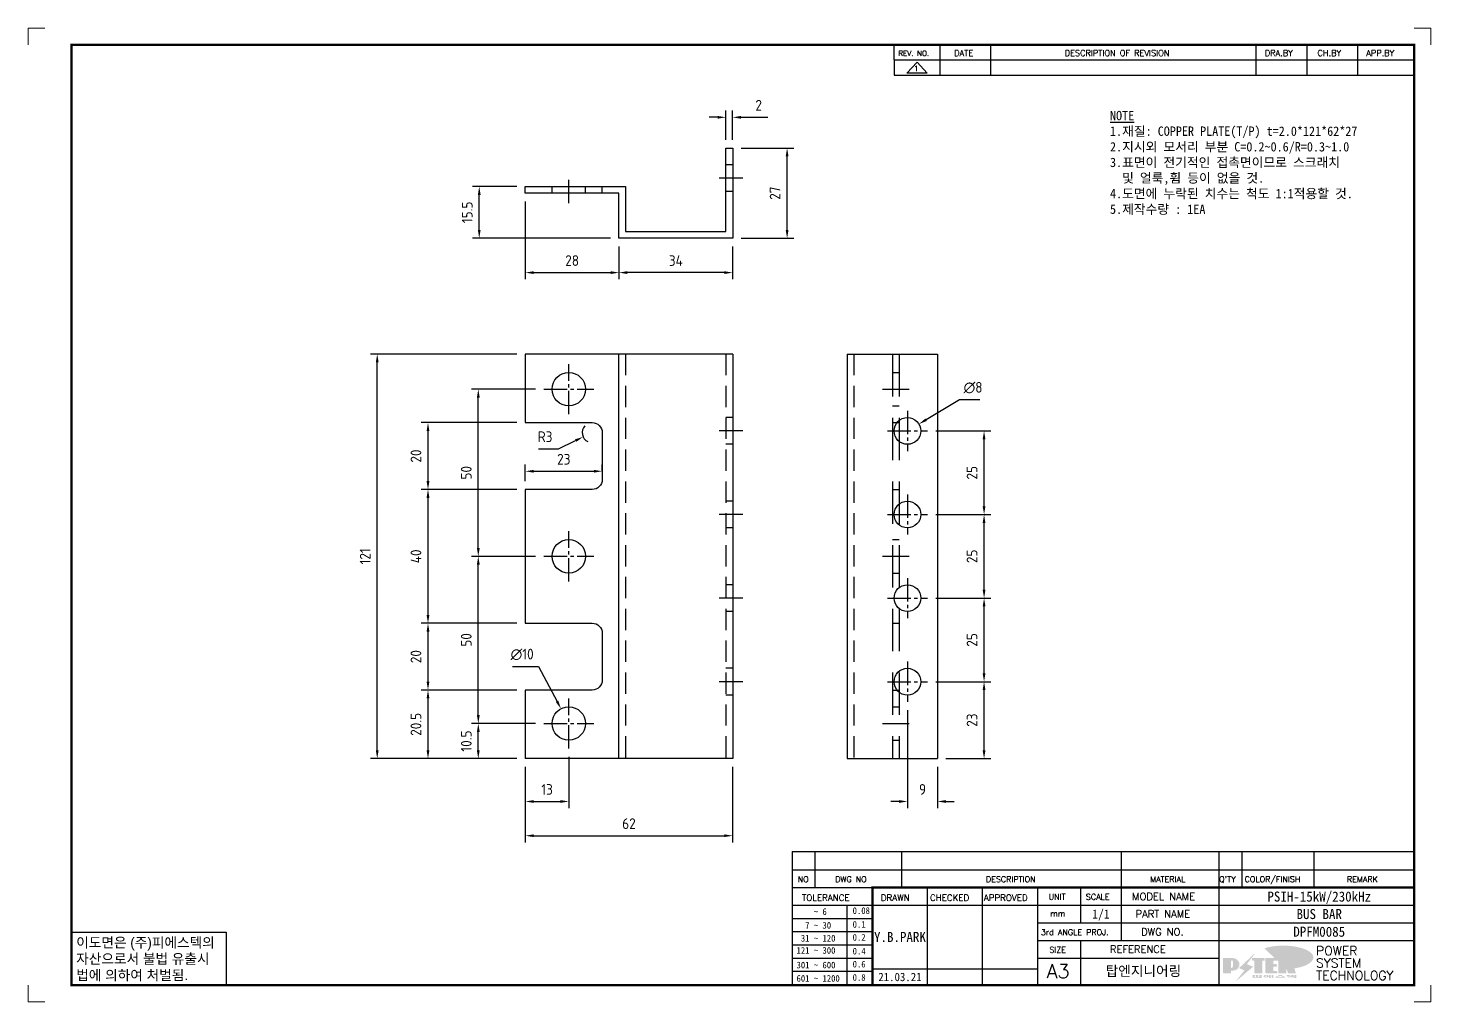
# Model space of a CAD drawing. Header units: millimetres. Extents: x -4251 to 2609, y -1673 to 4048.
# Drawn here: x -3805.2 to -3385.7, y -1672.8 to -1381.5 of the extents above; entities that cross this region are included whole.
import ezdxf
from ezdxf.enums import TextEntityAlignment as Align

# ---------------------------------------------------------------- set-up
doc = ezdxf.new("R2010")
doc.units = ezdxf.units.MM
for name, pattern in [('CENTER1', [10, 7, -1, 1, -1]), ('HIDDEN', [9.525, 6.35, -3.175]), ('HIDDENX2', [19.05, 12.7, -6.35])]:
    doc.linetypes.add(name, pattern=pattern)
doc.layers.add('FORMAT-1', color=7, linetype='Continuous')
doc.layers.add('line', color=3, linetype='Continuous')
doc.styles.add('h1', font='')
doc.styles.add('HAN', font='')
doc.styles.add('RC', font='simplex.shx')
doc.styles.add('ROMANT', font='simplex.shx')
doc.styles.add('RT', font='simplex.shx', dxfattribs={"oblique": 15})
doc.styles.get("Standard").update_dxf_attribs({"font": 'ISOCP.SHX', "bigfont": 'WHGTXT.SHX'})
doc.styles.get('h1').set_extended_font_data('New Gulim')
doc.styles.get('HAN').set_extended_font_data('GulimChe')
doc.dimstyles.new('PS-1', dxfattribs={"dimtxt": 3.2, "dimasz": 2.5, "dimexe": 2, "dimexo": 2.5, "dimgap": 2, "dimtad": 1, "dimtoh": 1, "dimrnd": 0.05, "dimzin": 12, "dimdsep": 46, "dimtxsty": 'Standard', "dimcen": 0, "dimclrt": 2, "dimazin": 3, "dimtfac": 1, "dimtofl": 0, "dimtmove": 0, "dimatfit": 3, "dimfxl": 0, "dimtolj": 1, "dimtzin": 0, "dimarcsym": 0})

# ---------------------------------------------------------------- blocks, each defined once
blk = doc.blocks.new('re3')
at = {"color": 180}
for p, q in [((0, 0), (0, -4.55)), ((6.87, -0.64), (3.86, -3.91)), ((9.88, -3.91), (3.86, -3.91)), ((6.87, -0.64), (9.88, -3.91)), ((13.74, -4.55), (13.74, 0)), ((28.97, -4.55), (28.97, 0)), ((108.25, -4.55), (108.25, 0)), ((123.49, -4.55), (123.49, 0)), ((138.64, -4.55), (138.64, 0)), ((0, -4.55), (155.53, -4.55))]:
    blk.add_line(p, q, dxfattribs=at)
at = {"color": 2, "style": 'RC', "oblique": 15}
blk.add_attdef('REV.NO', text='', height=1.56, dxfattribs=at).set_placement((6.59, -2.56), align=Align.MIDDLE_CENTER)
blk.add_attdef('-1', text='', height=1.56, dxfattribs=at).set_placement((9.37, -1.66), align=Align.MIDDLE_LEFT)
at = {"color": 2, "style": 'HAN'}
for tag, p in [('REV.-DATE', (21.36, -2.28)), ('DRA.BY', (115.87, -2.28)), ('CH.BY', (131.07, -2.28)), ('APP.BY', (147.09, -2.28))]:
    blk.add_attdef(tag, text='', height=2.5, dxfattribs=at).set_placement(p, align=Align.MIDDLE_CENTER)
blk.add_attdef('DESCRIPTION-OF-REVISION', text='', height=2.5, dxfattribs=at).set_placement((31.61, -2.28), align=Align.MIDDLE_LEFT)
blk = doc.blocks.new('no3')
at = {"color": 180}
for p, q in [((0, 5.5), (0, 0)), ((0, 5.5), (186, 5.5)), ((6.79, 5.5), (6.79, 0)), ((32.74, 0.11), (32.74, 5.5)), ((98.4, 5.5), (98.4, 0)), ((127.61, 5.5), (127.61, 0)), ((134.43, 5.5), (134.43, 0)), ((155.98, 5.5), (155.98, 0))]:
    blk.add_line(p, q, dxfattribs=at)
at = {"color": 2, "style": 'HAN'}
for tag, p in [('PART-NO', (19.76, 2.75)), ('MATERIAL', (111.38, 2.75)), ("Q'TY", (131.02, 2.75)), ('COLOR/FINISH', (145.2, 2.75)), ('REMARK', (170.76, 2.75))]:
    blk.add_attdef(tag, text='', height=2.9, dxfattribs=at).set_placement(p, align=Align.MIDDLE_CENTER)
blk.add_attdef('DESCRIPTION', text='', height=2.9, dxfattribs=at).set_placement((34.51, 2.75), align=Align.MIDDLE_LEFT)
at = {"color": 2, "style": 'RT', "oblique": 15}
blk.add_attdef('NO', text='', height=1.74, dxfattribs=at).set_placement((3.38, 2.51), align=Align.MIDDLE_CENTER)
blk = doc.blocks.new('t3')
for p, q in [((0, 15.88), (46.25, 15.88)), ((0, 15.88), (0, 0)), ((46.25, 15.88), (46.25, 0)), ((0, 0), (46.25, 0))]:
    blk.add_line(p, q)
at = {"color": 1, "style": 'h1'}
for s, p in [('이도면은 (주)피에스텍의', (1.4, 11.29)), ('자산으로서 불법 유출시', (1.4, 6.41)), ('법에 의하여 처벌됨.', (1.4, 1.52))]:
    blk.add_text(s, height=3, dxfattribs=at).set_placement(p)
blk = doc.blocks.new('new LOGO')
at = {"layer": 'line'}
h = blk.add_hatch(color=1, dxfattribs=at)
h.paths.add_polyline_path([(41.5, 16.4), (54.3, 16.4, 1), (54.3, 82.9), (0, 82.9), (0, -0.1), (41.5, -0.1)])
h.paths.add_polyline_path([(41.5, 27.9), (41.5, 71.9), (43.6, 71.9, -0.414214), (54.6, 60.9), (54.6, 38.9, -0.414214), (43.6, 27.9)], flags=16)
h.paths.add_polyline_path([(214.7, 71.9), (227.5, 71.9), (227.5, 82.9), (159.7, 82.9), (159.7, 71.9), (172.5, 71.9), (172.5, -0.1), (214.7, -0.1)])
h.paths.add_polyline_path([(276, 37.4), (294.8, 37.4), (294.8, 49.1), (276, 49.1), (276, 71.9), (294.8, 71.9), (294.8, 82.9), (234.5, 82.9), (234.5, -0.1), (297, -0.1), (297, 10.9), (276, 10.9)])
h.paths.add_polyline_path([(347.2, 35.2), (359.7, -0.1), (400.5, -0.1), (379.6, 66.8), (399.7, 82.9), (380.6, 82.9), (347.2, 61.6), (347.2, 82.9), (305.5, 82.9), (305.5, -0.1), (347.2, -0.1)])
h = blk.add_hatch(color=250, dxfattribs=at)
h.paths.add_polyline_path([(44.5, 69.4), (46.6, 69.4, -0.129793), (52, 68, 0.221832), (43.6, 71.9), (41.5, 71.9), (41.5, 27.9), (43.6, 27.9, 0.02048), (44.5, 28)], flags=17)
h.paths.add_polyline_path([(44.5, 13.9), (57.3, 13.9, 0.72362), (77.1, 73.9, -0.679777), (54.3, 16.4), (41.5, 16.4), (41.5, -0.1), (3, -0.1), (3, -2.6), (44.5, -2.6)])
h.paths.add_polyline_path([(117.9, 14.2), (71.5, -44.4), (77.1, -39.6), (120.8, 15.6), (92, 28.9), (173.3, 106), (177.5, 111.4), (89.1, 27.6)])
h.paths.add_polyline_path([(162.7, 71.9), (162.7, 69.4), (172.5, 69.4), (172.5, 71.9)], flags=17)
h.paths.add_polyline_path([(217.7, 69.4), (230.5, 69.4), (230.5, 80.4), (227.5, 80.4), (227.5, 71.9), (214.7, 71.9), (214.7, -0.1), (175.5, -0.1), (175.5, -2.6), (217.7, -2.6)])
h.paths.add_polyline_path([(297.8, 46.6), (294.8, 46.6), (294.8, 37.4), (276, 37.4), (276, 10.9), (279, 10.9), (279, 34.9), (297.8, 34.9)])
h.paths.add_polyline_path([(300, 8.4), (297, 8.4), (297, -0.1), (237.5, -0.1), (237.5, -2.6), (300, -2.6)])
h.paths.add_polyline_path([(297.8, 80.4), (294.8, 80.4), (294.8, 71.9), (276, 71.9), (276, 49.1), (279, 49.1), (279, 69.4), (297.8, 69.4)])
h.paths.add_polyline_path([(350.2, 80.4), (347.2, 80.4), (347.2, 61.6), (350.2, 63.5)])
h.paths.add_polyline_path([(350.2, 26.7), (347.2, 35.2), (347.2, -0.1), (308.5, -0.1), (308.5, -2.6), (350.2, -2.6)])
h.paths.add_polyline_path([(402.7, 80.4), (396.5, 80.4), (379.6, 66.8), (400.5, -0.1), (361.8, -0.1), (362.7, -2.6), (403.5, -2.6), (382.6, 64.3)])
blk.add_hatch(color=5, dxfattribs=at).paths.add_polyline_path([(166.3, 35), (131, 49), (180.4, 112.7), (92, 28.9), (120.8, 15.6), (74.4, -43)])
h = blk.add_hatch(color=253, dxfattribs=at)
edge = h.paths.add_edge_path()
edge.add_ellipse((333.9, 86.4), major_axis=(-165.9, 0), ratio=0.39426, start_angle=111.51268, end_angle=334.46902)
edge.add_ellipse((314.1, 81.2), major_axis=(-153.7, 0), ratio=0.40699, start_angle=121.30662, end_angle=327.74369, ccw=False)
edge.add_line((394, 27.8), (394.7, 25.6))
h = blk.add_hatch(color=250, dxfattribs=at)
edge = h.paths.add_edge_path()
edge.add_ellipse((237.8, -17.6), major_axis=(-14.3, 0), ratio=0.526336, start_angle=192.2456, end_angle=269.07481)
edge.add_line((238.1, -10.1), (237.6, -10.1))
edge.add_ellipse((237.8, -17.6), major_axis=(-14.3, 0), ratio=0.526336, start_angle=270.92519, end_angle=449.07481)
edge.add_line((237.6, -25.1), (238.1, -25.1))
edge.add_ellipse((237.8, -17.6), major_axis=(-14.3, 0), ratio=0.526336, start_angle=450.92519, end_angle=527.7544)
edge.add_line((251.7, -19.2), (254.1, -19.2))
edge.add_line((254.1, -19.2), (254.1, -27.1))
edge.add_line((254.1, -27.1), (263.1, -27.1))
edge.add_line((263.1, -27.1), (263.1, -10.1))
edge.add_line((263.1, -10.1), (254.1, -10.1))
edge.add_line((254.1, -10.1), (254.1, -16))
edge.add_line((254.1, -16), (251.7, -16))
h.paths.add_polyline_path([(241, -16.4), (241, -18.7, -1), (234.4, -18.7), (234.4, -16.4, -1)], flags=16)
h.paths.add_polyline_path([(278.2, -10.1), (268.1, -10.1), (268.1, -27.1), (278.2, -27.1)])
h.paths.add_polyline_path([(310.3, -10.1), (310.3, -11.1, -0.157169), (289.3, -17.5), (294, -19.9, 0.128407), (316.3, -15.9, 0.128407), (338.6, -19.9), (343.3, -17.5, -0.157169), (322.2, -11.1), (322.2, -10.1)])
h.paths.add_polyline_path([(342.1, -25.1), (342.1, -22.3), (290.4, -22.3), (290.4, -25.1)])
h.paths.add_polyline_path([(352, -10.1), (352, -16.2, 0.414214), (354, -18.2), (378.7, -18.2), (378.7, -19.6), (390.2, -19.6), (390.2, -10.1), (378.7, -10.1), (378.7, -13.6), (374.7, -13.6), (374.7, -15.1), (378.7, -15.1), (378.7, -16.2), (364.7, -16.2), (364.7, -15.1), (371.2, -15.1), (371.2, -13.6), (364.7, -13.6), (364.7, -12.6), (374.7, -12.6), (374.7, -10.1)])
h.paths.add_polyline_path([(393.8, -10.1), (393.8, -19.6), (405, -19.6), (405, -10.1)])
h.paths.add_polyline_path([(405, -27.1), (405, -20.9), (356.8, -20.9), (356.8, -23), (391.8, -23), (391.8, -27.1)])
h.paths.add_polyline_path([(200.4, -10.1), (200.4, -22.3), (193.2, -22.3), (193.2, -12.6), (196.6, -12.6), (196.6, -10.1), (161, -10.1), (161, -12.6), (164.5, -12.6), (164.5, -22.3), (161, -22.3), (161, -25.1), (200.4, -25.1), (200.4, -27.1), (213.9, -27.1), (213.9, -10.1)])
h.paths.add_polyline_path([(182, -12.6), (175.6, -12.6), (175.6, -22.3), (182, -22.3)], flags=17)
blk = doc.blocks.new('format-3')
at = {"color": 3, "lineweight": 9}
for p, q in [((0, 286.3), (0, 291.3)), ((5, 291.3), (0, 291.3)), ((414.5, 291.3), (419.5, 291.3)), ((419.5, 286.3), (419.5, 291.3)), ((0, 5), (0, 0)), ((419.5, 5), (419.5, 0)), ((5, 0), (0, 0)), ((414.5, 0), (419.5, 0))]:
    blk.add_line(p, q, dxfattribs=at)
at = {"color": 180}
for p, q in [((258.97, 281.75), (258.97, 286.3)), ((272.71, 281.75), (272.71, 286.3)), ((287.94, 281.75), (287.94, 286.3)), ((367.22, 281.75), (367.22, 286.3)), ((382.45, 281.75), (382.45, 286.3)), ((397.61, 281.75), (397.61, 286.3)), ((258.97, 281.75), (414.5, 281.75)), ((228.5, 39.49), (228.5, 5)), ((228.5, 39.49), (414.5, 39.49)), ((235.29, 39.49), (235.29, 34.21)), ((261.24, 34.21), (261.24, 39.49)), ((326.9, 39.49), (326.9, 34.21)), ((356.11, 39.49), (356.11, 34.21)), ((362.93, 39.49), (362.93, 34.21)), ((384.48, 39.49), (384.48, 34.21)), ((228.5, 34.21), (252.48, 34.21)), ((268.96, 5), (268.96, 34.21)), ((285.45, 5), (285.45, 34.21)), ((301.94, 5), (301.94, 34.21)), ((314.72, 34.21), (314.72, 23.65)), ((326.9, 34.21), (326.9, 18.37)), ((356.11, 34.21), (356.11, 5)), ((228.5, 28.93), (252.48, 28.93)), ((244.89, 5.23), (244.89, 28.93)), ((252.48, 28.93), (414.5, 28.93)), ((228.5, 24.98), (252.48, 24.98)), ((228.5, 21.03), (252.48, 21.03)), ((301.94, 23.65), (414.5, 23.65)), ((228.5, 17.08), (252.48, 17.08)), ((301.94, 18.37), (414.5, 18.37)), ((314.72, 18.37), (314.72, 5)), ((228.5, 13.13), (252.48, 13.13)), ((301.94, 13.09), (356.11, 13.09)), ((228.5, 9.18), (252.48, 9.18)), ((252.48, 9.95), (301.94, 9.95))]:
    blk.add_line(p, q, dxfattribs=at)
at = {"const_width": 0.7}
blk.add_lwpolyline([(252.48, 5), (252.48, 34.21), (414.5, 34.21)], dxfattribs=at)
at = {"layer": 'FORMAT-1', "const_width": 0.7}
blk.add_lwpolyline([(13, 5), (13, 286.3), (414.5, 286.3), (414.5, 5)], close=True, dxfattribs=at)
blk.add_blockref('t3', (13, 5))
at = {"xscale": 0.05400000000000027, "yscale": 0.05400000000000027, "zscale": 0.05400000000000027}
blk.add_blockref('new LOGO', (357.35, 8.65), dxfattribs=at)
at = {"color": 2}
for s, height, style, p in [('REV. NO.', 1.56, 'RC', (260.23, 282.95)), ('DATE', 1.788, 'RC', (276.95, 282.94)), ('DESCRIPTION OF REVISION', 1.7875, 'RC', (309.98, 282.94)), ('DRA.BY', 1.788, 'RC', (369.83, 282.94)), ('CH.BY', 1.788, 'RC', (385.59, 282.94)), ('APP.BY', 1.788, 'RC', (400.18, 282.94)), ('COLOR/FINISH', 1.7424, 'RC', (363.8, 35.83)), ('NO', 1.742, 'RC', (230.16, 35.83)), ('DWG NO', 1.742, 'RC', (241.36, 35.83)), ('DESCRIPTION', 1.7424, 'RC', (286.43, 35.83)), ('MATERIAL', 1.742, 'RC', (335.52, 35.83)), ("Q'TY", 1.742, 'RC', (356.17, 35.83)), ('REMARK', 1.742, 'RC', (394.37, 35.83)), (' TOLERANCE', 1.9, 'RC', (230.11, 30.22)), ('DRAWN', 1.9, 'RC', (255, 30.22)), ('CHECKED', 1.9, 'RC', (269.71, 30.22)), ('APPROVED', 1.9, 'RC', (285.8, 30.22)), ('UNIT', 1.742, 'RC', (305.19, 30.55)), ('SCALE', 1.742, 'RC', (316.32, 30.55)), ('MODEL NAME', 2.178, 'RC', (330.12, 30.46)), ('    ~ 6', 2, 'HAN', (229.8, 26.03)), ('0.08', 2, 'HAN', (246.57, 26.31)), ('mm', 1.742, 'RC', (305.67, 25.56)), ('PART NAME', 2.178, 'RC', (331.17, 25.24)), ('  7 ~ 30', 2, 'HAN', (229.8, 21.91)), ('0.1', 2, 'HAN', (246.57, 22.2)), ('3rd ANGLE PROJ.', 1.7424, 'RC', (302.87, 19.97)), ('DWG NO.', 2.178, 'RC', (332.84, 19.85)), (' 31 ~ 120', 2, 'HAN', (229.8, 18.04)), ('0.2', 2, 'HAN', (246.57, 18.32)), ('REFERENCE', 2.178, 'RC', (323.52, 14.69)), ('121 ~ 300', 2, 'HAN', (229.8, 14.42)), ('0.4', 2, 'HAN', (246.57, 14.2)), ('SIZE', 1.742, 'RC', (305.39, 14.71)), ('301 ~ 600', 2, 'HAN', (229.8, 10.04)), ('0.6', 2, 'HAN', (246.57, 10.32)), ('601 ~ 1200', 2, 'HAN', (229.8, 6.05)), ('0.8', 2, 'HAN', (246.57, 6.33))]:
    blk.add_text(s, height=height, dxfattribs=dict(at, style=style)).set_placement(p)
at = {"style": 'ROMANT'}
for s, p in [('SYSTEM', (385.15, 10.31)), ('POWER', (385.15, 13.96)), ('TECHNOLOGY', (385.15, 6.56))]:
    blk.add_text(s, height=2.7, dxfattribs=at).set_placement(p)
at = {"color": 2, "lineweight": 25, "style": 'RC'}
blk.add_text('A3', height=4.182, dxfattribs=at).set_placement((304.61, 7.14))
at = {"style": 'HAN'}
for tag, height, p in [('MODEL-NAME', 3, (386.1, 31.53)), ('SCALE', 2.7, (320.81, 26.29)), ('PART-NAME', 3, (386.1, 26.29)), ('CH-BY', 3, (277.21, 19.44)), ('DWG-NO', 3, (386.1, 21.01)), ('DRA-BY', 3, (260.72, 19.44)), ('APP-BY', 3, (293.7, 19.44)), ('DRA-DATE', 2.5, (260.72, 7.47)), ('CH-DATE', 2.5, (277.21, 7.47)), ('APP-DATE', 2.5, (293.7, 7.47)), ('관련업체', 3, (333.52, 9.26))]:
    blk.add_attdef(tag, text='', height=height, dxfattribs=at).set_placement(p, align=Align.MIDDLE_CENTER)
blk = doc.blocks.new('*D1038')
at = {"color": 0, "lineweight": -2}
for p, q in [((-3656.46, -1433.34), (-3656.46, -1456.6)), ((-3628.46, -1446.84), (-3628.46, -1456.6)), ((-3653.96, -1454.6), (-3630.96, -1454.6))]:
    blk.add_line(p, q, dxfattribs=at)
at = {"color": 0}
for points in [[(-3653.96, -1454.18), (-3653.96, -1455.02), (-3656.46, -1454.6)], [(-3630.96, -1454.18), (-3630.96, -1455.02), (-3628.46, -1454.6)]]:
    blk.add_solid(points, dxfattribs=at)
at = {"layer": 'DEFPOINTS', "color": 0}
for p in [(-3656.46, -1430.84, 0), (-3628.46, -1444.34, 0), (-3628.46, -1454.6)]:
    blk.add_point(p, dxfattribs=at)
at = {"color": 2, "insert": (-3642.46, -1451), "char_height": 3.2, "attachment_point": 5}
blk.add_mtext('\\A1;28', dxfattribs=at)
blk = doc.blocks.new('*D1039')
at = {"color": 0, "lineweight": -2}
for p, q in [((-3628.46, -1446.84), (-3628.46, -1456.6)), ((-3594.46, -1446.84), (-3594.46, -1456.6)), ((-3596.96, -1454.6), (-3625.96, -1454.6))]:
    blk.add_line(p, q, dxfattribs=at)
at = {"color": 0}
for points in [[(-3625.96, -1454.18), (-3625.96, -1455.02), (-3628.46, -1454.6)], [(-3596.96, -1454.18), (-3596.96, -1455.02), (-3594.46, -1454.6)]]:
    blk.add_solid(points, dxfattribs=at)
at = {"layer": 'DEFPOINTS', "color": 0}
for p in [(-3628.46, -1444.34, 0), (-3594.46, -1444.34, 0), (-3628.46, -1454.6)]:
    blk.add_point(p, dxfattribs=at)
at = {"color": 2, "insert": (-3611.46, -1451), "char_height": 3.2, "attachment_point": 5}
blk.add_mtext('\\A1;34', dxfattribs=at)
blk = doc.blocks.new('*D1040')
at = {"color": 0, "lineweight": -2}
for p, q in [((-3591.96, -1417.34), (-3576.17, -1417.34)), ((-3578.17, -1441.84), (-3578.17, -1419.84)), ((-3591.96, -1444.34), (-3576.17, -1444.34))]:
    blk.add_line(p, q, dxfattribs=at)
at = {"color": 0}
for points in [[(-3578.59, -1419.84), (-3577.76, -1419.84), (-3578.17, -1417.34)], [(-3578.59, -1441.84), (-3577.76, -1441.84), (-3578.17, -1444.34)]]:
    blk.add_solid(points, dxfattribs=at)
at = {"layer": 'DEFPOINTS', "color": 0}
for p in [(-3594.46, -1417.34, 0), (-3578.17, -1417.34), (-3594.46, -1444.34, 0)]:
    blk.add_point(p, dxfattribs=at)
at = {"color": 2, "insert": (-3581.77, -1430.84), "char_height": 3.2, "attachment_point": 5, "rotation": 90}
blk.add_mtext('\\A1;27', dxfattribs=at)
blk = doc.blocks.new('*D1041')
at = {"color": 0, "lineweight": -2}
for p, q in [((-3658.96, -1428.84), (-3672.24, -1428.84)), ((-3670.24, -1441.84), (-3670.24, -1431.34)), ((-3630.96, -1444.34), (-3672.24, -1444.34))]:
    blk.add_line(p, q, dxfattribs=at)
at = {"color": 0}
for points in [[(-3670.65, -1431.34), (-3669.82, -1431.34), (-3670.24, -1428.84)], [(-3670.65, -1441.84), (-3669.82, -1441.84), (-3670.24, -1444.34)]]:
    blk.add_solid(points, dxfattribs=at)
at = {"layer": 'DEFPOINTS', "color": 0}
for p in [(-3670.24, -1428.84), (-3656.46, -1428.84, 0), (-3628.46, -1444.34, 0)]:
    blk.add_point(p, dxfattribs=at)
at = {"color": 2, "insert": (-3673.84, -1436.59), "char_height": 3.2, "attachment_point": 5, "rotation": 90}
blk.add_mtext('\\A1;15.5', dxfattribs=at)
blk = doc.blocks.new('*D1042')
at = {"color": 0, "lineweight": -2}
for p, q in [((-3598.96, -1408.15), (-3601.46, -1408.15)), ((-3596.46, -1414.84), (-3596.46, -1406.15)), ((-3594.46, -1414.84), (-3594.46, -1406.15)), ((-3591.96, -1408.15), (-3583.9, -1408.15))]:
    blk.add_line(p, q, dxfattribs=at)
at = {"color": 0}
for points in [[(-3598.96, -1407.74), (-3598.96, -1408.57), (-3596.46, -1408.15)], [(-3591.96, -1407.74), (-3591.96, -1408.57), (-3594.46, -1408.15)]]:
    blk.add_solid(points, dxfattribs=at)
at = {"layer": 'DEFPOINTS', "color": 0}
for p in [(-3594.46, -1408.15), (-3596.46, -1417.34, 0), (-3594.46, -1417.34, 0)]:
    blk.add_point(p, dxfattribs=at)
at = {"color": 2, "insert": (-3586.68, -1404.55), "char_height": 3.2, "attachment_point": 5}
blk.add_mtext('\\A1;2', dxfattribs=at)
blk = doc.blocks.new('*D1043')
at = {"color": 0, "lineweight": -2}
for p, q in [((-3653.46, -1589.47), (-3672.52, -1589.47)), ((-3670.52, -1597.47), (-3670.52, -1591.97)), ((-3658.96, -1599.97), (-3672.52, -1599.97))]:
    blk.add_line(p, q, dxfattribs=at)
at = {"color": 0}
for points in [[(-3670.94, -1591.97), (-3670.1, -1591.97), (-3670.52, -1589.47)], [(-3670.94, -1597.47), (-3670.1, -1597.47), (-3670.52, -1599.97)]]:
    blk.add_solid(points, dxfattribs=at)
at = {"layer": 'DEFPOINTS', "color": 0}
for p in [(-3670.52, -1589.47), (-3650.96, -1589.47, 0), (-3656.46, -1599.97, 0)]:
    blk.add_point(p, dxfattribs=at)
at = {"color": 2, "insert": (-3674.12, -1594.72), "char_height": 3.2, "attachment_point": 5, "rotation": 90}
blk.add_mtext('\\A1;10.5', dxfattribs=at)
blk = doc.blocks.new('*D1044')
at = {"color": 0, "lineweight": -2}
for p, q in [((-3653.46, -1539.47), (-3672.52, -1539.47)), ((-3670.52, -1586.97), (-3670.52, -1541.97)), ((-3653.46, -1589.47), (-3672.52, -1589.47))]:
    blk.add_line(p, q, dxfattribs=at)
at = {"color": 0}
for points in [[(-3670.94, -1541.97), (-3670.1, -1541.97), (-3670.52, -1539.47)], [(-3670.94, -1586.97), (-3670.1, -1586.97), (-3670.52, -1589.47)]]:
    blk.add_solid(points, dxfattribs=at)
at = {"layer": 'DEFPOINTS', "color": 0}
for p in [(-3670.52, -1539.47), (-3650.96, -1539.47, 0), (-3650.96, -1589.47, 0)]:
    blk.add_point(p, dxfattribs=at)
at = {"color": 2, "insert": (-3674.12, -1564.47), "char_height": 3.2, "attachment_point": 5, "rotation": 90}
blk.add_mtext('\\A1;50', dxfattribs=at)
blk = doc.blocks.new('*D1045')
at = {"color": 0, "lineweight": -2}
for p, q in [((-3653.46, -1489.47), (-3672.52, -1489.47)), ((-3670.52, -1536.97), (-3670.52, -1491.97)), ((-3653.46, -1539.47), (-3672.52, -1539.47))]:
    blk.add_line(p, q, dxfattribs=at)
at = {"color": 0}
for points in [[(-3670.94, -1491.97), (-3670.1, -1491.97), (-3670.52, -1489.47)], [(-3670.94, -1536.97), (-3670.1, -1536.97), (-3670.52, -1539.47)]]:
    blk.add_solid(points, dxfattribs=at)
at = {"layer": 'DEFPOINTS', "color": 0}
for p in [(-3670.52, -1489.47), (-3650.96, -1489.47, 0), (-3650.96, -1539.47, 0)]:
    blk.add_point(p, dxfattribs=at)
at = {"color": 2, "insert": (-3674.12, -1514.47), "char_height": 3.2, "attachment_point": 5, "rotation": 90}
blk.add_mtext('\\A1;50', dxfattribs=at)
blk = doc.blocks.new('*D1046')
at = {"color": 0, "lineweight": -2}
for p, q in [((-3658.96, -1579.47), (-3687.56, -1579.47)), ((-3685.56, -1597.47), (-3685.56, -1581.97)), ((-3658.96, -1599.97), (-3687.56, -1599.97))]:
    blk.add_line(p, q, dxfattribs=at)
at = {"color": 0}
for points in [[(-3685.98, -1581.97), (-3685.14, -1581.97), (-3685.56, -1579.47)], [(-3685.98, -1597.47), (-3685.14, -1597.47), (-3685.56, -1599.97)]]:
    blk.add_solid(points, dxfattribs=at)
at = {"layer": 'DEFPOINTS', "color": 0}
for p in [(-3685.56, -1579.47), (-3656.46, -1579.47, 0), (-3656.46, -1599.97, 0)]:
    blk.add_point(p, dxfattribs=at)
at = {"color": 2, "insert": (-3689.16, -1589.72), "char_height": 3.2, "attachment_point": 5, "rotation": 90}
blk.add_mtext('\\A1;20.5', dxfattribs=at)
blk = doc.blocks.new('*D1047')
at = {"color": 0, "lineweight": -2}
for p, q in [((-3658.96, -1559.47), (-3687.56, -1559.47)), ((-3685.56, -1576.97), (-3685.56, -1561.97)), ((-3658.96, -1579.47), (-3687.56, -1579.47))]:
    blk.add_line(p, q, dxfattribs=at)
at = {"color": 0}
for points in [[(-3685.98, -1561.97), (-3685.14, -1561.97), (-3685.56, -1559.47)], [(-3685.98, -1576.97), (-3685.14, -1576.97), (-3685.56, -1579.47)]]:
    blk.add_solid(points, dxfattribs=at)
at = {"layer": 'DEFPOINTS', "color": 0}
for p in [(-3685.56, -1559.47), (-3656.46, -1559.47, 0), (-3656.46, -1579.47, 0)]:
    blk.add_point(p, dxfattribs=at)
at = {"color": 2, "insert": (-3689.16, -1569.47), "char_height": 3.2, "attachment_point": 5, "rotation": 90}
blk.add_mtext('\\A1;20', dxfattribs=at)
blk = doc.blocks.new('*D1048')
at = {"color": 0, "lineweight": -2}
for p, q in [((-3658.96, -1519.47), (-3687.56, -1519.47)), ((-3685.56, -1556.97), (-3685.56, -1521.97)), ((-3658.96, -1559.47), (-3687.56, -1559.47))]:
    blk.add_line(p, q, dxfattribs=at)
at = {"color": 0}
for points in [[(-3685.98, -1521.97), (-3685.14, -1521.97), (-3685.56, -1519.47)], [(-3685.98, -1556.97), (-3685.14, -1556.97), (-3685.56, -1559.47)]]:
    blk.add_solid(points, dxfattribs=at)
at = {"layer": 'DEFPOINTS', "color": 0}
for p in [(-3685.56, -1519.47), (-3656.46, -1519.47, 0), (-3656.46, -1559.47, 0)]:
    blk.add_point(p, dxfattribs=at)
at = {"color": 2, "insert": (-3689.16, -1539.47), "char_height": 3.2, "attachment_point": 5, "rotation": 90}
blk.add_mtext('\\A1;40', dxfattribs=at)
blk = doc.blocks.new('*D1049')
at = {"color": 0, "lineweight": -2}
for p, q in [((-3658.96, -1499.47), (-3687.56, -1499.47)), ((-3685.56, -1516.97), (-3685.56, -1501.97)), ((-3658.96, -1519.47), (-3687.56, -1519.47))]:
    blk.add_line(p, q, dxfattribs=at)
at = {"color": 0}
for points in [[(-3685.98, -1501.97), (-3685.14, -1501.97), (-3685.56, -1499.47)], [(-3685.98, -1516.97), (-3685.14, -1516.97), (-3685.56, -1519.47)]]:
    blk.add_solid(points, dxfattribs=at)
at = {"layer": 'DEFPOINTS', "color": 0}
for p in [(-3685.56, -1499.47), (-3656.46, -1499.47, 0), (-3656.46, -1519.47, 0)]:
    blk.add_point(p, dxfattribs=at)
at = {"color": 2, "insert": (-3689.16, -1509.47), "char_height": 3.2, "attachment_point": 5, "rotation": 90}
blk.add_mtext('\\A1;20', dxfattribs=at)
blk = doc.blocks.new('*D1050')
at = {"color": 0, "lineweight": -2}
for p, q in [((-3658.96, -1478.97), (-3702.75, -1478.97)), ((-3700.75, -1597.47), (-3700.75, -1481.47)), ((-3658.96, -1599.97), (-3702.75, -1599.97))]:
    blk.add_line(p, q, dxfattribs=at)
at = {"color": 0}
for points in [[(-3701.16, -1481.47), (-3700.33, -1481.47), (-3700.75, -1478.97)], [(-3701.16, -1597.47), (-3700.33, -1597.47), (-3700.75, -1599.97)]]:
    blk.add_solid(points, dxfattribs=at)
at = {"layer": 'DEFPOINTS', "color": 0}
for p in [(-3700.75, -1478.97), (-3656.46, -1478.97, 0), (-3656.46, -1599.97, 0)]:
    blk.add_point(p, dxfattribs=at)
at = {"color": 2, "insert": (-3704.35, -1539.47), "char_height": 3.2, "attachment_point": 5, "rotation": 90}
blk.add_mtext('\\A1;121', dxfattribs=at)
blk = doc.blocks.new('*D1051')
at = {"color": 0, "lineweight": -2}
for p, q in [((-3656.46, -1516.97), (-3656.46, -1512.02)), ((-3653.96, -1514.02), (-3635.96, -1514.02)), ((-3633.46, -1513.97), (-3633.46, -1512.02))]:
    blk.add_line(p, q, dxfattribs=at)
at = {"color": 0}
for points in [[(-3653.96, -1513.61), (-3653.96, -1514.44), (-3656.46, -1514.02)], [(-3635.96, -1513.61), (-3635.96, -1514.44), (-3633.46, -1514.02)]]:
    blk.add_solid(points, dxfattribs=at)
at = {"layer": 'DEFPOINTS', "color": 0}
for p in [(-3633.46, -1514.02), (-3633.46, -1516.47, 0), (-3656.46, -1519.47, 0)]:
    blk.add_point(p, dxfattribs=at)
at = {"color": 2, "insert": (-3644.96, -1510.42), "char_height": 3.2, "attachment_point": 5}
blk.add_mtext('\\A1;23', dxfattribs=at)
blk = doc.blocks.new('*D1052')
at = {"color": 0, "lineweight": -2}
for p, q in [((-3646.56, -1507.29), (-3641.42, -1504.83)), ((-3652.54, -1507.29), (-3646.56, -1507.29))]:
    blk.add_line(p, q, dxfattribs=at)
blk.add_arc((-3636.46, -1502.47), 3, 137.7465, 243.7102, dxfattribs=at)
at = {"color": 0}
blk.add_solid([(-3641.6, -1504.46), (-3641.24, -1505.21), (-3639.16, -1503.76)], dxfattribs=at)
at = {"layer": 'DEFPOINTS', "color": 0}
for p in [(-3639.16, -1503.76, 0), (-3636.46, -1502.47, 0)]:
    blk.add_point(p, dxfattribs=at)
at = {"color": 2, "insert": (-3650.55, -1503.69), "char_height": 3.2, "attachment_point": 5}
blk.add_mtext('\\A1;R3', dxfattribs=at)
blk = doc.blocks.new('*D1053')
at = {"color": 0, "lineweight": -2}
for p, q in [((-3656.46, -1602.47), (-3656.46, -1614.79)), ((-3643.46, -1599.47), (-3643.46, -1614.79)), ((-3653.96, -1612.79), (-3645.96, -1612.79))]:
    blk.add_line(p, q, dxfattribs=at)
at = {"color": 0}
for points in [[(-3653.96, -1612.38), (-3653.96, -1613.21), (-3656.46, -1612.79)], [(-3645.96, -1612.38), (-3645.96, -1613.21), (-3643.46, -1612.79)]]:
    blk.add_solid(points, dxfattribs=at)
at = {"layer": 'DEFPOINTS', "color": 0}
for p in [(-3643.46, -1596.97, 0), (-3656.46, -1599.97, 0), (-3643.46, -1612.79)]:
    blk.add_point(p, dxfattribs=at)
at = {"color": 2, "insert": (-3649.96, -1609.19), "char_height": 3.2, "attachment_point": 5}
blk.add_mtext('\\A1;13', dxfattribs=at)
blk = doc.blocks.new('*D1054')
at = {"color": 0, "lineweight": -2}
for p, q in [((-3656.46, -1602.47), (-3656.46, -1625.03)), ((-3594.46, -1602.47), (-3594.46, -1625.03)), ((-3653.96, -1623.03), (-3596.96, -1623.03))]:
    blk.add_line(p, q, dxfattribs=at)
at = {"color": 0}
for points in [[(-3653.96, -1622.61), (-3653.96, -1623.44), (-3656.46, -1623.03)], [(-3596.96, -1622.61), (-3596.96, -1623.44), (-3594.46, -1623.03)]]:
    blk.add_solid(points, dxfattribs=at)
at = {"layer": 'DEFPOINTS', "color": 0}
for p in [(-3656.46, -1599.97, 0), (-3594.46, -1599.97, 0), (-3594.46, -1623.03)]:
    blk.add_point(p, dxfattribs=at)
at = {"color": 2, "insert": (-3625.46, -1619.43), "char_height": 3.2, "attachment_point": 5}
blk.add_mtext('\\A1;62', dxfattribs=at)
blk = doc.blocks.new('*D1055')
at = {"color": 0, "lineweight": -2}
for p, q in [((-3660.29, -1572.41), (-3652.52, -1572.41)), ((-3652.52, -1572.41), (-3646.98, -1582.84))]:
    blk.add_line(p, q, dxfattribs=at)
at = {"color": 0}
blk.add_solid([(-3646.61, -1582.65), (-3647.34, -1583.04), (-3645.8, -1585.05)], dxfattribs=at)
at = {"layer": 'DEFPOINTS', "color": 0}
for p in [(-3645.8, -1585.05, 0), (-3641.11, -1593.88, 0)]:
    blk.add_point(p, dxfattribs=at)
at = {"color": 2, "insert": (-3657.41, -1568.81), "char_height": 3.2, "attachment_point": 5}
blk.add_mtext('\\A1;∅10', dxfattribs=at)
blk = doc.blocks.new('*D1056')
at = {"color": 0, "lineweight": -2}
for p, q in [((-3542.19, -1585.47), (-3542.19, -1614.79)), ((-3533.19, -1602.47), (-3533.19, -1614.79)), ((-3544.69, -1612.79), (-3547.19, -1612.79)), ((-3530.69, -1612.79), (-3528.19, -1612.79))]:
    blk.add_line(p, q, dxfattribs=at)
at = {"color": 0}
for points in [[(-3544.69, -1612.38), (-3544.69, -1613.21), (-3542.19, -1612.79)], [(-3530.69, -1612.38), (-3530.69, -1613.21), (-3533.19, -1612.79)]]:
    blk.add_solid(points, dxfattribs=at)
at = {"layer": 'DEFPOINTS', "color": 0}
for p in [(-3542.19, -1582.97, 0), (-3533.19, -1599.97, 0), (-3542.19, -1612.79)]:
    blk.add_point(p, dxfattribs=at)
at = {"color": 2, "insert": (-3537.69, -1609.19), "char_height": 3.2, "attachment_point": 5}
blk.add_mtext('\\A1;9', dxfattribs=at)
blk = doc.blocks.new('*D1057')
at = {"color": 0, "lineweight": -2}
for p, q in [((-3533.69, -1576.97), (-3517.28, -1576.97)), ((-3519.28, -1597.47), (-3519.28, -1579.47)), ((-3530.69, -1599.97), (-3517.28, -1599.97))]:
    blk.add_line(p, q, dxfattribs=at)
at = {"color": 0}
for points in [[(-3519.7, -1579.47), (-3518.87, -1579.47), (-3519.28, -1576.97)], [(-3519.7, -1597.47), (-3518.87, -1597.47), (-3519.28, -1599.97)]]:
    blk.add_solid(points, dxfattribs=at)
at = {"layer": 'DEFPOINTS', "color": 0}
for p in [(-3536.19, -1576.97, 0), (-3519.28, -1576.97), (-3533.19, -1599.97, 0)]:
    blk.add_point(p, dxfattribs=at)
at = {"color": 2, "insert": (-3522.88, -1588.47), "char_height": 3.2, "attachment_point": 5, "rotation": 90}
blk.add_mtext('\\A1;23', dxfattribs=at)
blk = doc.blocks.new('*D1058')
at = {"color": 0, "lineweight": -2}
for p, q in [((-3533.69, -1551.97), (-3517.28, -1551.97)), ((-3519.28, -1574.47), (-3519.28, -1554.47)), ((-3533.69, -1576.97), (-3517.28, -1576.97))]:
    blk.add_line(p, q, dxfattribs=at)
at = {"color": 0}
for points in [[(-3519.7, -1554.47), (-3518.87, -1554.47), (-3519.28, -1551.97)], [(-3519.7, -1574.47), (-3518.87, -1574.47), (-3519.28, -1576.97)]]:
    blk.add_solid(points, dxfattribs=at)
at = {"layer": 'DEFPOINTS', "color": 0}
for p in [(-3536.19, -1551.97, 0), (-3519.28, -1551.97), (-3536.19, -1576.97, 0)]:
    blk.add_point(p, dxfattribs=at)
at = {"color": 2, "insert": (-3522.88, -1564.47), "char_height": 3.2, "attachment_point": 5, "rotation": 90}
blk.add_mtext('\\A1;25', dxfattribs=at)
blk = doc.blocks.new('*D1059')
at = {"color": 0, "lineweight": -2}
for p, q in [((-3533.69, -1526.97), (-3517.28, -1526.97)), ((-3519.28, -1549.47), (-3519.28, -1529.47)), ((-3533.69, -1551.97), (-3517.28, -1551.97))]:
    blk.add_line(p, q, dxfattribs=at)
at = {"color": 0}
for points in [[(-3519.7, -1529.47), (-3518.87, -1529.47), (-3519.28, -1526.97)], [(-3519.7, -1549.47), (-3518.87, -1549.47), (-3519.28, -1551.97)]]:
    blk.add_solid(points, dxfattribs=at)
at = {"layer": 'DEFPOINTS', "color": 0}
for p in [(-3536.19, -1526.97, 0), (-3519.28, -1526.97), (-3536.19, -1551.97, 0)]:
    blk.add_point(p, dxfattribs=at)
at = {"color": 2, "insert": (-3522.88, -1539.47), "char_height": 3.2, "attachment_point": 5, "rotation": 90}
blk.add_mtext('\\A1;25', dxfattribs=at)
blk = doc.blocks.new('*D1060')
at = {"color": 0, "lineweight": -2}
for p, q in [((-3533.69, -1501.97), (-3517.28, -1501.97)), ((-3519.28, -1524.47), (-3519.28, -1504.47)), ((-3533.69, -1526.97), (-3517.28, -1526.97))]:
    blk.add_line(p, q, dxfattribs=at)
at = {"color": 0}
for points in [[(-3519.7, -1504.47), (-3518.87, -1504.47), (-3519.28, -1501.97)], [(-3519.7, -1524.47), (-3518.87, -1524.47), (-3519.28, -1526.97)]]:
    blk.add_solid(points, dxfattribs=at)
at = {"layer": 'DEFPOINTS', "color": 0}
for p in [(-3536.19, -1501.97, 0), (-3519.28, -1501.97), (-3536.19, -1526.97, 0)]:
    blk.add_point(p, dxfattribs=at)
at = {"color": 2, "insert": (-3522.88, -1514.47), "char_height": 3.2, "attachment_point": 5, "rotation": 90}
blk.add_mtext('\\A1;25', dxfattribs=at)
blk = doc.blocks.new('*D1061')
at = {"color": 0, "lineweight": -2}
for p, q in [((-3526.66, -1492.62), (-3536.62, -1498.62)), ((-3520.5, -1492.62), (-3526.66, -1492.62))]:
    blk.add_line(p, q, dxfattribs=at)
at = {"color": 0}
blk.add_solid([(-3536.84, -1498.26), (-3536.41, -1498.97), (-3538.76, -1499.9)], dxfattribs=at)
at = {"layer": 'DEFPOINTS', "color": 0}
for p in [(-3538.76, -1499.9, 0), (-3545.62, -1504.03, 0)]:
    blk.add_point(p, dxfattribs=at)
at = {"color": 2, "insert": (-3522.58, -1489.02), "char_height": 3.2, "attachment_point": 5}
blk.add_mtext('\\A1;∅8', dxfattribs=at)

msp = doc.modelspace()

# ---------------------------------------------------------------- linework, layer by layer
at = {"color": 1, "linetype": 'CENTER1'}
for p, q in [((-3643.4557, -1433.8436, 0), (-3643.4557, -1425.8436, 0)), ((-3591.4557, -1426.3436, 0), (-3599.4557, -1426.3436, 0)), ((-3643.4557, -1496.9658, 0), (-3643.4557, -1481.9658, 0)), ((-3650.9557, -1489.4658, 0), (-3635.9557, -1489.4658, 0)), ((-3542.1914, -1495.9658, 0), (-3542.1914, -1507.9658, 0)), ((-3591.4557, -1501.9658, 0), (-3599.4557, -1501.9658, 0)), ((-3548.1914, -1501.9658, 0), (-3536.1914, -1501.9658, 0)), ((-3542.1914, -1520.9658, 0), (-3542.1914, -1532.9658, 0)), ((-3591.4557, -1526.9658, 0), (-3599.4557, -1526.9658, 0)), ((-3548.1914, -1526.9658, 0), (-3536.1914, -1526.9658, 0)), ((-3643.4557, -1546.9658, 0), (-3643.4557, -1531.9658, 0)), ((-3650.9557, -1539.4658, 0), (-3635.9557, -1539.4658, 0)), ((-3542.1914, -1545.9658, 0), (-3542.1914, -1557.9658, 0)), ((-3591.4557, -1551.9658, 0), (-3599.4557, -1551.9658, 0)), ((-3548.1914, -1551.9658, 0), (-3536.1914, -1551.9658, 0)), ((-3542.1914, -1570.9658, 0), (-3542.1914, -1582.9658, 0)), ((-3591.4557, -1576.9658, 0), (-3599.4557, -1576.9658, 0)), ((-3548.1914, -1576.9658, 0), (-3536.1914, -1576.9658, 0)), ((-3643.4557, -1596.9658, 0), (-3643.4557, -1581.9658, 0)), ((-3650.9557, -1589.4658, 0), (-3635.9557, -1589.4658, 0))]:
    msp.add_line(p, q, dxfattribs=at)
at = {"color": 2, "linetype": 'HIDDEN'}
for p, q in [((-3594.4557, -1422.3436, 0), (-3596.4557, -1422.3436, 0)), ((-3648.4557, -1430.8436, 0), (-3648.4557, -1428.8436, 0)), ((-3638.4557, -1430.8436, 0), (-3638.4557, -1428.8436, 0)), ((-3633.4557, -1430.8436, 0), (-3633.4557, -1428.8436, 0)), ((-3594.4557, -1430.3436, 0), (-3596.4557, -1430.3436, 0)), ((-3626.4557, -1478.9658, 0), (-3626.4557, -1599.9658, 0)), ((-3596.4557, -1478.9658, 0), (-3596.4557, -1599.9658, 0)), ((-3558.1914, -1478.9658, 0), (-3558.1914, -1599.9658, 0)), ((-3594.4557, -1497.9658, 0), (-3596.4557, -1497.9658, 0)), ((-3594.4557, -1505.9658, 0), (-3596.4557, -1505.9658, 0)), ((-3594.4557, -1522.9658, 0), (-3596.4557, -1522.9658, 0)), ((-3594.4557, -1530.9658, 0), (-3596.4557, -1530.9658, 0)), ((-3594.4557, -1547.9658, 0), (-3596.4557, -1547.9658, 0)), ((-3594.4557, -1555.9658, 0), (-3596.4557, -1555.9658, 0)), ((-3594.4557, -1572.9658, 0), (-3596.4557, -1572.9658, 0)), ((-3594.4557, -1580.9658, 0), (-3596.4557, -1580.9658, 0))]:
    msp.add_line(p, q, dxfattribs=at)
at = {"color": 1}
for p, q in [((-3656.4557, -1478.9658, 0), (-3656.4557, -1499.4658, 0)), ((-3594.4557, -1478.9658, 0), (-3656.4557, -1478.9658, 0)), ((-3628.4557, -1599.9658, 0), (-3628.4557, -1478.9658, 0)), ((-3594.4557, -1478.9658, 0), (-3594.4557, -1599.9658, 0)), ((-3560.1914, -1478.9658, 0), (-3560.1914, -1599.9658, 0)), ((-3560.1914, -1478.9658, 0), (-3533.1914, -1478.9658, 0)), ((-3533.1914, -1478.9658, 0), (-3533.1914, -1599.9658, 0)), ((-3656.4557, -1519.4658, 0), (-3656.4557, -1559.4658, 0)), ((-3656.4557, -1579.4658, 0), (-3656.4557, -1599.9658, 0)), ((-3594.4557, -1599.9658, 0), (-3656.4557, -1599.9658, 0)), ((-3560.1914, -1599.9658, 0), (-3533.1914, -1599.9658, 0))]:
    msp.add_line(p, q, dxfattribs=at)
at = {"color": 250, "linetype": 'HIDDENX2'}
for p, q in [((-3546.6914, -1478.9658, 0), (-3546.6914, -1599.9658, 0)), ((-3544.6914, -1478.9658, 0), (-3544.6914, -1599.9658, 0)), ((-3546.6914, -1484.4658, 0), (-3544.6914, -1484.4658, 0)), ((-3549.6914, -1489.4658, 0), (-3541.6914, -1489.4658, 0)), ((-3546.6914, -1494.4658, 0), (-3544.6914, -1494.4658, 0)), ((-3546.6914, -1499.4658, -0.0001), (-3544.6914, -1499.4658, -0.0001)), ((-3546.6914, -1519.4658, -0.0001), (-3544.6914, -1519.4658, -0.0001)), ((-3546.6914, -1534.4658, 0), (-3544.6914, -1534.4658, 0)), ((-3549.6914, -1539.4658, 0), (-3541.6914, -1539.4658, 0)), ((-3546.6914, -1544.4658, 0), (-3544.6914, -1544.4658, 0)), ((-3546.6914, -1559.4658, -0.0001), (-3544.6914, -1559.4658, -0.0001)), ((-3546.6914, -1579.4658, -0.0001), (-3544.6914, -1579.4658, -0.0001)), ((-3546.6914, -1584.4658, 0), (-3544.6914, -1584.4658, 0)), ((-3549.6914, -1589.4658, 0), (-3541.6914, -1589.4658, 0)), ((-3546.6914, -1594.4658, 0), (-3544.6914, -1594.4658, 0))]:
    msp.add_line(p, q, dxfattribs=at)
at = {"color": 1, "elevation": 0}
msp.add_lwpolyline([(-3628.4557, -1430.8436), (-3656.4557, -1430.8436), (-3656.4557, -1428.8436), (-3626.4557, -1428.8436), (-3626.4557, -1442.3436), (-3596.4557, -1442.3436), (-3596.4557, -1417.3436), (-3594.4557, -1417.3436), (-3594.4557, -1444.3436), (-3628.4557, -1444.3436)], close=True, dxfattribs=at)
at = {"color": 1, "elevation": -0.0001}
for points in [[(-3656.4557, -1499.4658), (-3636.4557, -1499.4658, -0.41421356), (-3633.4557, -1502.4658), (-3633.4557, -1516.4658, -0.41421356), (-3636.4557, -1519.4658), (-3656.4557, -1519.4658)], [(-3656.4557, -1559.4658), (-3636.4557, -1559.4658, -0.41421356), (-3633.4557, -1562.4658), (-3633.4557, -1576.4658, -0.41421356), (-3636.4557, -1579.4658), (-3656.4557, -1579.4658)]]:
    msp.add_lwpolyline(points, format="xyb", dxfattribs=at)
at = {"color": 1}
for centre, radius in [((-3643.4557, -1489.4658, 0), 5), ((-3542.1914, -1501.9658, 0), 4), ((-3542.1914, -1526.9658, 0), 4), ((-3643.4557, -1539.4658, 0), 5), ((-3542.1914, -1551.9658, 0), 4), ((-3542.1914, -1576.9658, 0), 4), ((-3643.4557, -1589.4658, 0), 5)]:
    msp.add_circle(centre, radius, dxfattribs=at)

# ---------------------------------------------------------------- block references
ref = msp.add_blockref('format-3', (-3805.1543, -1672.7539, 0))
ref.add_attrib('DRA-DATE', '21.03.21', dxfattribs={"height": 2.5, "style": 'HAN'}).set_placement((-3544.4343, -1665.2789, 0), align=Align.MIDDLE_CENTER)
ref.add_attrib('DRA-BY', 'Y.B.PARK', dxfattribs={"height": 3, "style": 'HAN'}).set_placement((-3544.4343, -1653.3118, 0), align=Align.MIDDLE_CENTER)
ref.add_attrib('MODEL-NAME', 'PSIH-15kW/230kHz', dxfattribs={"lineweight": 35, "height": 3, "style": 'HAN'}).set_placement((-3419.0588, -1641.2288, 0), align=Align.MIDDLE_CENTER)
ref.add_attrib('PART-NAME', 'BUS BAR', dxfattribs={"lineweight": 35, "height": 3, "style": 'HAN'}).set_placement((-3419.0588, -1646.4597, 0), align=Align.MIDDLE_CENTER)
ref.add_attrib('PART-NO', 'DPFM0085', dxfattribs={"lineweight": 35, "height": 3, "style": 'HAN'}).set_placement((-3419.0588, -1651.7397, 0), align=Align.MIDDLE_CENTER)
ref.add_attrib('SCALE', '1/1', dxfattribs={"height": 2.7, "style": 'HAN'}).set_placement((-3484.3462, -1646.4597, 0), align=Align.MIDDLE_CENTER)
ref.add_attrib('관련업체', '탑엔지니어링', dxfattribs={"height": 3, "style": 'HAN'}).set_placement((-3471.631, -1663.4912, 0), align=Align.MIDDLE_CENTER)
ref = msp.add_blockref('re3', (-3546.1885, -1391.0039, 0))
ref.add_attrib('REV.NO', '1', dxfattribs={"color": 2, "height": 1.56, "style": 'RC'}).set_placement((-3539.6001, -1393.5612, 0), align=Align.MIDDLE_CENTER)
msp.add_blockref('no3', (-3576.6543, -1633.2597, 0))

# ---------------------------------------------------------------- texts
at = {"color": 2, "insert": (-3481.6238, -1406.2257, -0.0001), "char_height": 2.800095, "attachment_point": 1, "style": 'HAN'}
msp.add_mtext_dynamic_manual_height_columns('{\\LNOTE\\P}1.재질: COPPER PLATE(T/P) t=2.0*121*62*27\\P2.지시외 모서리 부분 C=0.2~0.6/R=0.3~1.0\\P3.표면이 전기적인 접촉면이므로 스크래치\\P  및 얼룩,휨 등이 없을 것.\\P4.도면에 누락된 치수는 척도 1:1적용할 것.\\P{\\C1;5.제작수량 : 1EA}', width=794.617376, gutter_width=769.2954, heights=[449.7266], dxfattribs=at)

# ---------------------------------------------------------------- dimensions: what is measured, and where the dimension line sits
for base, p1, p2, picture, middle in [((-3594.4557, -1408.1541), (-3596.4557, -1417.3436, 0), (-3594.4557, -1417.3436, 0), '*D1042', (-3586.679, -1404.5538)), ((-3628.4557, -1454.5996), (-3656.4557, -1430.8436, 0), (-3628.4557, -1444.3436, 0), '*D1038', (-3642.4557, -1450.9992)), ((-3628.4557, -1454.5996), (-3594.4557, -1444.3436, 0), (-3628.4557, -1444.3436, 0), '*D1039', (-3611.4557, -1450.9996)), ((-3633.4557, -1514.0223), (-3656.4557, -1519.4658, 0), (-3633.4557, -1516.4658, -0.0001), '*D1051', (-3644.9557, -1510.422)), ((-3542.1914, -1612.7928), (-3533.1914, -1599.9658, 0), (-3542.1914, -1582.9658, 0), '*D1056', (-3537.6914, -1609.1928)), ((-3643.4557, -1612.7928), (-3656.4557, -1599.9658, 0), (-3643.4557, -1596.9658, 0), '*D1053', (-3649.9557, -1609.1928)), ((-3594.4557, -1623.0267), (-3656.4557, -1599.9658, 0), (-3594.4557, -1599.9658, 0), '*D1054', (-3625.4557, -1619.4264))]:
    dim = msp.add_linear_dim(base=base, p1=p1, p2=p2, dimstyle='PS-1')
    dim.commit()
    dim.dimension.update_dxf_attribs({"geometry": picture, "text_midpoint": middle})
for base, p1, p2, picture, middle in [((-3578.1722, -1417.3436), (-3594.4557, -1444.3436, 0), (-3594.4557, -1417.3436, 0), '*D1040', (-3581.7725, -1430.8436)), ((-3670.2375, -1428.8436), (-3628.4557, -1444.3436, 0), (-3656.4557, -1428.8436, 0), '*D1041', (-3673.8375, -1436.5936)), ((-3700.7482, -1478.9658), (-3656.4557, -1599.9658, 0), (-3656.4557, -1478.9658, 0), '*D1050', (-3704.3485, -1539.4658)), ((-3519.2846, -1576.9658), (-3533.1914, -1599.9658, 0), (-3536.1914, -1576.9658, 0), '*D1057', (-3522.8849, -1588.4658)), ((-3685.5609, -1579.4658), (-3656.4557, -1599.9658, 0), (-3656.4557, -1579.4658, -0.0001), '*D1046', (-3689.1612, -1589.7158)), ((-3670.5213, -1589.4658), (-3656.4557, -1599.9658, 0), (-3650.9557, -1589.4658, 0), '*D1043', (-3674.1213, -1594.7158))]:
    dim = msp.add_linear_dim(base=base, p1=p1, p2=p2, angle=90, dimstyle='PS-1')
    dim.commit()
    dim.dimension.update_dxf_attribs({"geometry": picture, "text_midpoint": middle})
for p1, p2, picture, middle in [((-3545.619, -1504.0277, 0), (-3538.7638, -1499.9039, 0), '*D1061', (-3522.5771, -1492.6212)), ((-3641.1087, -1593.8807, 0), (-3645.8027, -1585.0509, 0), '*D1055', (-3657.4058, -1572.4065))]:
    dim = msp.add_diameter_dim_2p(p1=p1, p2=p2, dimstyle='PS-1')
    dim.commit()
    dim.dimension.update_dxf_attribs({"geometry": picture, "text_midpoint": middle, "dimtype": 163})
for base, p1, p2, picture, middle in [((-3670.5213, -1489.4658), (-3650.9557, -1539.4658, 0), (-3650.9557, -1489.4658, 0), '*D1045', (-3674.1213, -1514.4658)), ((-3685.5609, -1499.4658), (-3656.4557, -1519.4658, 0), (-3656.4557, -1499.4658, 0), '*D1049', (-3689.1612, -1509.4658)), ((-3519.2846, -1501.9658), (-3536.1914, -1526.9658, 0), (-3536.1914, -1501.9658, 0), '*D1060', (-3522.8849, -1514.4658)), ((-3685.5609, -1519.4658), (-3656.4557, -1559.4658, 0), (-3656.4557, -1519.4658, 0), '*D1048', (-3689.1609, -1539.4658)), ((-3519.2846, -1526.9658), (-3536.1914, -1551.9658, 0), (-3536.1914, -1526.9658, 0), '*D1059', (-3522.8849, -1539.4658)), ((-3670.5213, -1539.4658), (-3650.9557, -1589.4658, 0), (-3650.9557, -1539.4658, 0), '*D1044', (-3674.1213, -1564.4658)), ((-3519.2846, -1551.9658), (-3536.1914, -1576.9658, 0), (-3536.1914, -1551.9658, 0), '*D1058', (-3522.8849, -1564.4658)), ((-3685.5609, -1559.4658), (-3656.4557, -1579.4658, -0.0001), (-3656.4557, -1559.4658, 0), '*D1047', (-3689.1612, -1569.4658))]:
    dim = msp.add_linear_dim(base=base, p1=p1, p2=p2, angle=90, dimstyle='PS-1', override={"dimtmove": 1})
    dim.commit()
    dim.dimension.update_dxf_attribs({"geometry": picture, "text_midpoint": middle})
dim = msp.add_radius_dim(center=(-3636.4557, -1502.4658, -0.0001), mpoint=(-3639.1632, -1503.758, -0.0001), dimstyle='PS-1')
dim.commit()
dim.dimension.update_dxf_attribs({"geometry": '*D1052', "text_midpoint": (-3650.5499, -1503.6898)})

doc.saveas('drawing.dxf')
